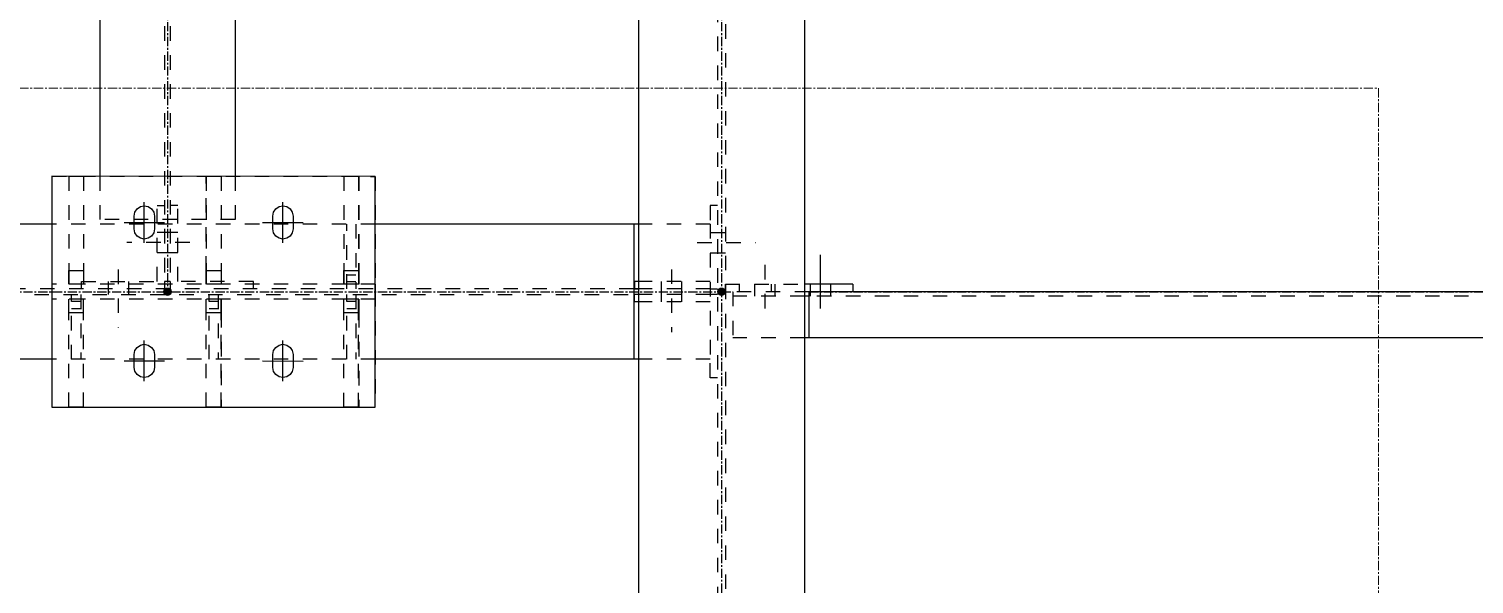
# Model space of a CAD drawing. Header units: inches. Extents: x 209270 to 234360, y -180214 to -150194.
# Drawn here: x 225135 to 227091, y -160035 to -159283 of the extents above; entities that cross this region are included whole.
import ezdxf

# ---------------------------------------------------------------- set-up
doc = ezdxf.new("R2010")
doc.units = ezdxf.units.IN
doc.header["$LTSCALE"] = 10
doc.header["$MEASUREMENT"] = 0
doc.linetypes.add('CENTER', pattern=[2, 1.25, -0.25, 0.25, -0.25])
doc.linetypes.add('DXK_LINE_DOT2', pattern=[3.9198, 1.9599, -1.9599])
for name, color, linetype in [('_STR_0', 2, 'Continuous'), ('_STR_1', 2, 'Continuous'), ('_STR_2', 2, 'Continuous'), ('_STR_4', 2, 'Continuous')]:
    doc.layers.add(name, color=color, linetype=linetype)
doc.layers.add('CEN', color=1, linetype='CENTER', lineweight=9)
doc.layers.add('DIM', color=42, linetype='Continuous', lineweight=13)

# ---------------------------------------------------------------- blocks, each defined once
blk = doc.blocks.new('A$C1f4f58bd')
at = {"layer": 'CEN'}
blk.add_lwpolyline([(1100, 2200), (5000, 2200), (5000, -2700), (1100, -2700)], close=True, dxfattribs=at)
blk = doc.blocks.new('Part-116860372-114970 - 114867')
at = {"layer": '_STR_4', "linetype": 'Continuous'}
blk.add_hatch(color=256, dxfattribs=at).paths.add_polyline_path([(226072.6, -159644.2, -1), (226072.6, -159634.2, -1)])
at = {"layer": '_STR_1', "linetype": 'DXK_LINE_DOT2'}
for p, q in [((225603.8, -159547.7), (225166.3, -159547.7)), ((226057.2, -159547.7), (225960.1, -159547.7)), ((226057.2, -159547.7), (226057.2, -159730.7)), ((225953.8, -159635.2), (222085.1, -159635.2)), ((222085.1, -159643.1), (225953.8, -159643.1)), ((226057.2, -159635.2), (225960.1, -159635.2)), ((226057.2, -159643.1), (225960.1, -159643.1)), ((225603.8, -159730.7), (225166.3, -159730.7)), ((226057.2, -159730.7), (225953.8, -159730.7))]:
    blk.add_line(p, q, dxfattribs=at)
at = {"layer": '_STR_2', "linetype": 'Continuous'}
for p, q in [((225166.3, -159547.7), (222078.8, -159547.7)), ((225960.1, -159547.7), (225603.8, -159547.7)), ((225953.8, -159547.7), (225953.8, -159730.7)), ((225960.1, -159635.2), (225953.8, -159635.2)), ((225960.1, -159643.1), (225953.8, -159643.1)), ((225166.3, -159730.7), (222078.8, -159730.7)), ((225960.1, -159730.7), (225603.8, -159730.7))]:
    blk.add_line(p, q, dxfattribs=at)
at = {"layer": '_STR_4', "linetype": 'CENTER'}
blk.add_line((221947.6, -159639.2), (226072.6, -159639.2), dxfattribs=at)
at = {"layer": '_STR_4', "linetype": 'Continuous'}
blk.add_circle((226072.6, -159639.2), 5, dxfattribs=at)
blk = doc.blocks.new('Part-116860372-115044 - 114867')
at = {"layer": '_STR_4', "linetype": 'Continuous'}
for points in [[(226072.6, -159644.2, -1), (226072.6, -159634.2, -1)], [(227447.6, -159644.2, -1), (227447.6, -159634.2, -1)]]:
    blk.add_hatch(color=256, dxfattribs=at).paths.add_polyline_path(points)
at = {"layer": '_STR_1', "linetype": 'DXK_LINE_DOT2'}
for p, q in [((226087.9, -159639.2), (226087.9, -159701.7)), ((226191.3, -159639.2), (226087.9, -159639.2)), ((227358.1, -159639.2), (227434, -159639.2)), ((227434, -159639.2), (227434, -159701.7)), ((226185.1, -159645.4), (226087.9, -159645.4)), ((227358.1, -159645.4), (226191.3, -159645.4)), ((227434, -159645.4), (227364.3, -159645.4)), ((226185.1, -159701.7), (226087.9, -159701.7)), ((227434, -159701.7), (227364.3, -159701.7))]:
    blk.add_line(p, q, dxfattribs=at)
at = {"layer": '_STR_2', "linetype": 'Continuous'}
for p, q in [((227358.1, -159639.2), (226191.3, -159639.2)), ((226191.3, -159701.7), (226191.3, -159639.2)), ((227358.1, -159639.2), (227358.1, -159701.7)), ((226191.3, -159645.4), (226185.1, -159645.4)), ((227364.3, -159645.4), (227358.1, -159645.4)), ((227364.3, -159701.7), (226185.1, -159701.7))]:
    blk.add_line(p, q, dxfattribs=at)
at = {"layer": '_STR_4', "linetype": 'CENTER'}
for p, q in [((226072.6, -159639.2), (226087.9, -159639.2)), ((226191.3, -159639.2), (227358.1, -159639.2)), ((227434, -159639.2), (227447.6, -159639.2))]:
    blk.add_line(p, q, dxfattribs=at)
at = {"layer": '_STR_4', "linetype": 'Continuous'}
for centre in [(226072.6, -159639.2), (227447.6, -159639.2)]:
    blk.add_circle(centre, 5, dxfattribs=at)
blk = doc.blocks.new('Part-116860372-114969 - 114867')
at = {"layer": '_STR_1', "linetype": 'DXK_LINE_DOT2'}
for p, q in [((226077.9, -154651.7), (226077.9, -160351.7)), ((226067.2, -155609.2), (226067.2, -160351.7))]:
    blk.add_line(p, q, dxfattribs=at)
at = {"layer": '_STR_2', "linetype": 'Continuous'}
for p, q in [((225960.1, -154645.4), (225960.1, -160357.9)), ((226185.1, -154645.4), (226185.1, -160357.9))]:
    blk.add_line(p, q, dxfattribs=at)
at = {"layer": '_STR_4', "linetype": 'CENTER'}
blk.add_line((226072.6, -154514.2), (226072.6, -160514.2), dxfattribs=at)
blk = doc.blocks.new('Part-116860372-114972 - 114867')
at = {"layer": '_STR_4', "linetype": 'Continuous'}
blk.add_hatch(color=256, dxfattribs=at).paths.add_polyline_path([(225322.6, -159644.2, -1), (225322.6, -159634.2, -1)])
at = {"layer": '_STR_1', "linetype": 'DXK_LINE_DOT2'}
for p, q in [((225318.6, -157124), (225318.6, -159625.2)), ((225326.5, -157124), (225326.5, -159625.2)), ((225231.1, -159482.9), (225231.1, -159541.4)), ((225414.1, -159482.9), (225414.1, -159541.4)), ((225414.1, -159541.4), (225231.1, -159541.4)), ((225326.5, -159625.2), (225318.6, -159625.2))]:
    blk.add_line(p, q, dxfattribs=at)
at = {"layer": '_STR_2', "linetype": 'Continuous'}
for p, q in [((225231.1, -158476.7), (225231.1, -159482.9)), ((225414.1, -158476.7), (225414.1, -159482.9))]:
    blk.add_line(p, q, dxfattribs=at)
at = {"layer": '_STR_4', "linetype": 'CENTER'}
blk.add_line((225322.6, -157014.2), (225322.6, -159639.2), dxfattribs=at)
at = {"layer": '_STR_4', "linetype": 'Continuous'}
blk.add_circle((225322.6, -159639.2), 5, dxfattribs=at)
blk = doc.blocks.new('Part-116860372-116450 - 114867')
at = {"layer": '_STR_1', "linetype": 'DXK_LINE_DOT2'}
for p, q in [((225565.2, -159635.2), (225565.2, -159547.7)), ((225577.7, -159547.7), (225577.7, -159635.2)), ((225565.2, -159616.5), (225577.7, -159616.5)), ((225577.7, -159625.7), (225565.2, -159625.7))]:
    blk.add_line(p, q, dxfattribs=at)
blk = doc.blocks.new('Part-116860372-116442 - 114867')
at = {"layer": '_STR_2', "linetype": 'Continuous'}
for p, q in [((225166.3, -159482.9), (225166.3, -159795.4)), ((225603.8, -159483), (225166.3, -159482.9)), ((225603.8, -159795.5), (225603.8, -159483)), ((225166.3, -159795.4), (225603.8, -159795.5))]:
    blk.add_line(p, q, dxfattribs=at)
blk = doc.blocks.new('Bolt-116860372-115772 - 114867')
at = {"layer": '_STR_1', "linetype": 'DXK_LINE_DOT2'}
for p, q in [((226131.7, -159661.7), (226131.7, -159589.2)), ((226117.9, -159639.2), (226117.9, -159629.2)), ((226117.9, -159645.4), (226117.9, -159639.2)), ((226145.4, -159639.2), (226145.4, -159629.2)), ((226145.4, -159645.4), (226145.4, -159639.2))]:
    blk.add_line(p, q, dxfattribs=at)
at = {"layer": '_STR_2', "linetype": 'Continuous'}
for p, q in [((226206.7, -159661.7), (226206.7, -159589.2)), ((226192.9, -159639.2), (226192.9, -159629.2)), ((226192.9, -159645.4), (226192.9, -159639.2)), ((226220.4, -159639.2), (226220.4, -159629.2)), ((226220.4, -159645.4), (226220.4, -159639.2))]:
    blk.add_line(p, q, dxfattribs=at)
blk = doc.blocks.new('Part-116860372-115512 - 114867')
at = {"layer": '_STR_1', "linetype": 'DXK_LINE_DOT2'}
for p, q in [((225336.5, -159522.7), (225326.5, -159522.7)), ((225336.5, -159625.2), (225336.5, -159522.7)), ((225326.5, -159625.2), (225326.5, -159635.2)), ((225439, -159625.2), (225336.5, -159625.2)), ((225439, -159635.2), (225439, -159625.2))]:
    blk.add_line(p, q, dxfattribs=at)
blk = doc.blocks.new('Part-116860372-115511 - 114867')
at = {"layer": '_STR_1', "linetype": 'DXK_LINE_DOT2'}
for p, q in [((225308.6, -159625.2), (225308.6, -159522.7)), ((225308.6, -159522.7), (225318.6, -159522.7)), ((225206.1, -159635.2), (225206.1, -159625.2)), ((225206.1, -159625.2), (225308.6, -159625.2)), ((225318.6, -159625.2), (225318.6, -159635.2))]:
    blk.add_line(p, q, dxfattribs=at)
blk = doc.blocks.new('Bolt-116860372-115513 - 114867')
at = {"layer": '_STR_1', "linetype": 'DXK_LINE_DOT2'}
for p, q in [((225318.6, -159559), (225308.6, -159559)), ((225326.5, -159559), (225318.6, -159559)), ((225336.5, -159559), (225326.5, -159559)), ((225352.8, -159572.7), (225267.8, -159572.7)), ((225318.6, -159586.5), (225308.6, -159586.5)), ((225326.5, -159586.5), (225318.6, -159586.5)), ((225336.5, -159586.5), (225326.5, -159586.5))]:
    blk.add_line(p, q, dxfattribs=at)
blk = doc.blocks.new('Part-116860372-115523 - 114867')
at = {"layer": '_STR_1', "linetype": 'DXK_LINE_DOT2'}
for p, q in [((225960.1, -159643.1), (225954.7, -159643.1)), ((226067.2, -159643.1), (226057.2, -159643.1)), ((226057.2, -159653.1), (225960.1, -159653.1)), ((226057.2, -159755.6), (226057.2, -159730.7)), ((226067.2, -159755.6), (226057.2, -159755.6))]:
    blk.add_line(p, q, dxfattribs=at)
at = {"layer": '_STR_2', "linetype": 'Continuous'}
for p, q in [((225954.7, -159653.1), (225954.7, -159643.1)), ((225960.1, -159653.1), (225954.7, -159653.1))]:
    blk.add_line(p, q, dxfattribs=at)
blk = doc.blocks.new('Part-116860372-115524 - 114867')
at = {"layer": '_STR_1', "linetype": 'DXK_LINE_DOT2'}
for p, q in [((226067.2, -159522.7), (226057.2, -159522.7)), ((226057.2, -159522.7), (226057.2, -159547.7)), ((225954.7, -159635.2), (225960.1, -159635.2)), ((226057.2, -159625.2), (225960.1, -159625.2)), ((226057.2, -159635.2), (226067.2, -159635.2))]:
    blk.add_line(p, q, dxfattribs=at)
at = {"layer": '_STR_2', "linetype": 'Continuous'}
for p, q in [((225954.7, -159625.2), (225954.7, -159635.2)), ((225960.1, -159625.2), (225954.7, -159625.2))]:
    blk.add_line(p, q, dxfattribs=at)
blk = doc.blocks.new('Bolt-116860372-115525 - 114867')
at = {"layer": '_STR_1', "linetype": 'DXK_LINE_DOT2'}
for p, q in [((226004.7, -159609), (226004.7, -159694)), ((225990.9, -159625.2), (225990.9, -159635.2)), ((225990.9, -159635.2), (225990.9, -159643.1)), ((225990.9, -159643.1), (225990.9, -159653.1)), ((226018.4, -159625.2), (226018.4, -159635.2)), ((226018.4, -159635.2), (226018.4, -159643.1)), ((226018.4, -159643.1), (226018.4, -159653.1))]:
    blk.add_line(p, q, dxfattribs=at)
blk = doc.blocks.new('Bolt-116860372-115529 - 114867')
at = {"layer": '_STR_1', "linetype": 'DXK_LINE_DOT2'}
for p, q in [((225256.1, -159609.2), (225256.1, -159688)), ((225242.4, -159625.2), (225242.4, -159635.2)), ((225242.4, -159635.2), (225242.4, -159643.1)), ((225269.9, -159625.2), (225269.9, -159635.2)), ((225269.9, -159635.2), (225269.9, -159643.1))]:
    blk.add_line(p, q, dxfattribs=at)
blk = doc.blocks.new('Bolt-116860372-115530 - 114867')
at = {"layer": '_STR_1', "linetype": 'DXK_LINE_DOT2'}
for p, q in [((226057.2, -159559), (226067.2, -159559)), ((226067.2, -159559), (226077.9, -159559)), ((226039.8, -159572.7), (226118.5, -159572.7)), ((226057.2, -159586.5), (226067.2, -159586.5)), ((226067.2, -159586.5), (226077.9, -159586.5))]:
    blk.add_line(p, q, dxfattribs=at)
blk = doc.blocks.new('Bolt-116860372-116449 - 114867')
at = {"layer": '_STR_2', "linetype": 'Continuous'}
for p, q in [((225281.6, -159527), (225286.1, -159524)), ((225286.1, -159524), (225291.3, -159522.9)), ((225291.3, -159572.9), (225291.3, -159517.9)), ((225291.3, -159522.9), (225291.3, -159522.9)), ((225291.3, -159522.9), (225296.6, -159524)), ((225296.6, -159524), (225301.1, -159527)), ((225469.1, -159527), (225473.6, -159524)), ((225473.6, -159524), (225478.8, -159522.9)), ((225478.8, -159572.9), (225478.8, -159517.9)), ((225478.8, -159522.9), (225478.8, -159522.9)), ((225478.8, -159522.9), (225484.1, -159524)), ((225484.1, -159524), (225488.6, -159527)), ((225263.8, -159545.4), (225318.8, -159545.4)), ((225277.6, -159536.7), (225278.6, -159531.4)), ((225277.6, -159554.2), (225277.6, -159536.7)), ((225278.6, -159531.4), (225281.6, -159527)), ((225301.1, -159527), (225304, -159531.4)), ((225304, -159531.4), (225305.1, -159536.7)), ((225305.1, -159536.7), (225305.1, -159554.2)), ((225451.3, -159545.4), (225506.3, -159545.5)), ((225465.1, -159536.7), (225466.1, -159531.4)), ((225465.1, -159554.2), (225465.1, -159536.7)), ((225466.1, -159531.4), (225469.1, -159527)), ((225488.6, -159527), (225491.5, -159531.4)), ((225491.5, -159531.4), (225492.6, -159536.7)), ((225492.6, -159536.7), (225492.6, -159554.2)), ((225278.6, -159559.4), (225277.6, -159554.2)), ((225281.6, -159563.9), (225278.6, -159559.4)), ((225286.1, -159566.9), (225281.6, -159563.9)), ((225301.1, -159563.9), (225296.6, -159566.9)), ((225304, -159559.4), (225301.1, -159563.9)), ((225305.1, -159554.2), (225304, -159559.4)), ((225466.1, -159559.5), (225465.1, -159554.2)), ((225469.1, -159563.9), (225466.1, -159559.5)), ((225473.6, -159566.9), (225469.1, -159563.9)), ((225488.6, -159563.9), (225484.1, -159566.9)), ((225491.5, -159559.5), (225488.6, -159563.9)), ((225492.6, -159554.2), (225491.5, -159559.5)), ((225291.3, -159567.9), (225286.1, -159566.9)), ((225296.6, -159566.9), (225291.3, -159567.9)), ((225291.3, -159567.9), (225291.3, -159567.9)), ((225478.8, -159567.9), (225473.6, -159566.9)), ((225484.1, -159566.9), (225478.8, -159567.9)), ((225478.8, -159567.9), (225478.8, -159567.9)), ((225277.6, -159724.2), (225278.6, -159718.9)), ((225278.6, -159718.9), (225281.6, -159714.5)), ((225281.6, -159714.5), (225286.1, -159711.5)), ((225286.1, -159711.5), (225291.3, -159710.4)), ((225291.3, -159760.4), (225291.3, -159705.4)), ((225291.3, -159710.4), (225291.3, -159710.4)), ((225291.3, -159710.4), (225296.6, -159711.5)), ((225296.6, -159711.5), (225301, -159714.5)), ((225301, -159714.5), (225304, -159718.9)), ((225304, -159718.9), (225305.1, -159724.2)), ((225465.1, -159724.2), (225466.1, -159718.9)), ((225466.1, -159718.9), (225469.1, -159714.5)), ((225469.1, -159714.5), (225473.6, -159711.5)), ((225473.6, -159711.5), (225478.8, -159710.4)), ((225478.8, -159760.4), (225478.8, -159705.4)), ((225478.8, -159710.4), (225478.8, -159710.4)), ((225478.8, -159710.4), (225484.1, -159711.5)), ((225484.1, -159711.5), (225488.5, -159714.5)), ((225488.5, -159714.5), (225491.5, -159718.9)), ((225491.5, -159718.9), (225492.6, -159724.2)), ((225263.8, -159732.9), (225318.8, -159732.9)), ((225277.6, -159741.7), (225277.6, -159724.2)), ((225278.6, -159746.9), (225277.6, -159741.7)), ((225305.1, -159741.7), (225304, -159746.9)), ((225305.1, -159724.2), (225305.1, -159741.7)), ((225451.3, -159732.9), (225506.3, -159733)), ((225465.1, -159741.7), (225465.1, -159724.2)), ((225466.1, -159747), (225465.1, -159741.7)), ((225492.6, -159741.7), (225491.5, -159747)), ((225492.6, -159724.2), (225492.6, -159741.7)), ((225281.6, -159751.4), (225278.6, -159746.9)), ((225286.1, -159754.4), (225281.6, -159751.4)), ((225291.3, -159755.4), (225286.1, -159754.4)), ((225296.6, -159754.4), (225291.3, -159755.4)), ((225291.3, -159755.4), (225291.3, -159755.4)), ((225301, -159751.4), (225296.6, -159754.4)), ((225304, -159746.9), (225301, -159751.4)), ((225469.1, -159751.4), (225466.1, -159747)), ((225473.6, -159754.4), (225469.1, -159751.4)), ((225478.8, -159755.4), (225473.6, -159754.4)), ((225484.1, -159754.4), (225478.8, -159755.4)), ((225478.8, -159755.4), (225478.8, -159755.4)), ((225488.5, -159751.4), (225484.1, -159754.4)), ((225491.5, -159747), (225488.5, -159751.4))]:
    blk.add_line(p, q, dxfattribs=at)
blk = doc.blocks.new('Part-116860372-116447 - 114867')
at = {"layer": '_STR_1', "linetype": 'DXK_LINE_DOT2'}
for p, q in [((225209, -159649.2), (225188.9, -159649.2)), ((225188.9, -159668), (225188.9, -159649.2)), ((225189, -159668), (225189, -159649.2)), ((225208.9, -159668), (225208.9, -159649.2)), ((225208.9, -159649.2), (225209, -159649.2)), ((225209, -159668), (225209, -159649.2)), ((225209, -159668), (225188.9, -159668)), ((225188.9, -159795.4), (225188.9, -159668)), ((225189, -159795.4), (225189, -159668)), ((225208.9, -159795.5), (225208.9, -159668)), ((225209, -159795.4), (225209, -159668)), ((225208.9, -159795.5), (225209, -159795.5))]:
    blk.add_line(p, q, dxfattribs=at)
at = {"layer": '_STR_2', "linetype": 'Continuous'}
for p, q in [((225188.9, -159795.5), (225188.9, -159795.4)), ((225209, -159795.5), (225188.9, -159795.5)), ((225189, -159795.5), (225189, -159795.4)), ((225209, -159795.5), (225209, -159795.4))]:
    blk.add_line(p, q, dxfattribs=at)
blk = doc.blocks.new('Part-116860372-116441 - 114867')
at = {"layer": '_STR_1', "linetype": 'DXK_LINE_DOT2'}
for p, q in [((225561.4, -159483), (225561.4, -159610.4)), ((225561.5, -159482.9), (225581.4, -159482.9)), ((225561.5, -159483), (225561.5, -159610.4)), ((225581.4, -159482.9), (225581.4, -159610.4)), ((225581.5, -159483), (225581.5, -159610.4)), ((225561.4, -159610.4), (225561.4, -159629.2)), ((225561.4, -159610.4), (225581.5, -159610.4)), ((225561.5, -159629.2), (225561.5, -159610.4)), ((225581.4, -159610.4), (225581.4, -159629.2)), ((225581.5, -159610.4), (225581.5, -159629.2)), ((225561.4, -159629.2), (225561.5, -159629.2)), ((225581.5, -159629.2), (225561.4, -159629.2))]:
    blk.add_line(p, q, dxfattribs=at)
at = {"layer": '_STR_2', "linetype": 'Continuous'}
for p, q in [((225561.5, -159482.9), (225561.4, -159482.9)), ((225561.4, -159482.9), (225561.4, -159483)), ((225561.4, -159482.9), (225561.5, -159482.9)), ((225561.5, -159482.9), (225561.5, -159483)), ((225561.5, -159482.9), (225581.5, -159482.9)), ((225581.5, -159482.9), (225581.5, -159483))]:
    blk.add_line(p, q, dxfattribs=at)
blk = doc.blocks.new('Part-116860372-115769 - 114867')
at = {"layer": '_STR_1', "linetype": 'DXK_LINE_DOT2'}
for p, q in [((226077.9, -159639.2), (226077.9, -159629.2)), ((226077.9, -159629.2), (226185.1, -159629.2)), ((226096.7, -159639.2), (226096.7, -159629.2)), ((226140.4, -159639.2), (226140.4, -159629.2))]:
    blk.add_line(p, q, dxfattribs=at)
at = {"layer": '_STR_2', "linetype": 'Continuous'}
for p, q in [((226250.4, -159629.2), (226185.1, -159629.2)), ((226191.3, -159639.2), (226185.1, -159639.2)), ((226250.4, -159629.2), (226250.4, -159639.2))]:
    blk.add_line(p, q, dxfattribs=at)
blk = doc.blocks.new('Part-116860372-116448 - 114867')
at = {"layer": '_STR_1', "linetype": 'DXK_LINE_DOT2'}
for p, q in [((225395.1, -159649.2), (225375.1, -159649.2)), ((225375.2, -159667.9), (225375.1, -159649.2)), ((225375.1, -159667.9), (225375.1, -159649.2)), ((225395.1, -159649.2), (225395.2, -159667.9)), ((225395.1, -159667.9), (225395.1, -159649.2)), ((225395.1, -159649.2), (225395.1, -159649.2)), ((225395.2, -159667.9), (225375.1, -159667.9)), ((225375.1, -159795.4), (225375.1, -159667.9)), ((225375.2, -159795.4), (225375.2, -159667.9)), ((225395.1, -159795.4), (225395.1, -159667.9)), ((225395.2, -159667.9), (225395.2, -159795.4)), ((225395.2, -159795.4), (225375.1, -159795.4)), ((225395.1, -159795.4), (225395.2, -159795.4))]:
    blk.add_line(p, q, dxfattribs=at)
blk = doc.blocks.new('Part-116860372-116452 - 114867')
at = {"layer": '_STR_1', "linetype": 'DXK_LINE_DOT2'}
for p, q in [((225378.9, -159730.7), (225378.9, -159643.1)), ((225391.4, -159643.1), (225391.4, -159730.7)), ((225391.4, -159652.6), (225378.9, -159652.6)), ((225378.9, -159661.9), (225391.4, -159661.9))]:
    blk.add_line(p, q, dxfattribs=at)
blk = doc.blocks.new('Part-116860372-116440 - 114867')
at = {"layer": '_STR_1', "linetype": 'DXK_LINE_DOT2'}
for p, q in [((225166.4, -159649.2), (225166.4, -159629.2)), ((225166.4, -159649.2), (225166.4, -159629.2)), ((225166.4, -159629.2), (225166.4, -159629.2)), ((225603.8, -159629.2), (225166.4, -159629.2)), ((225603.9, -159649.2), (225603.9, -159629.2)), ((225166.4, -159649.2), (225166.4, -159649.2)), ((225603.8, -159649.2), (225166.4, -159649.2))]:
    blk.add_line(p, q, dxfattribs=at)
at = {"layer": '_STR_2', "linetype": 'Continuous'}
for p, q in [((225603.8, -159629.2), (225603.9, -159629.2)), ((225603.9, -159629.2), (225603.9, -159649.2)), ((225603.9, -159649.2), (225603.8, -159649.2))]:
    blk.add_line(p, q, dxfattribs=at)
blk = doc.blocks.new('Part-116860372-116444 - 114867')
at = {"layer": '_STR_1', "linetype": 'DXK_LINE_DOT2'}
for p, q in [((225375.1, -159482.9), (225375.2, -159482.9)), ((225375.1, -159482.9), (225375.1, -159610.5)), ((225375.1, -159482.9), (225395.2, -159482.9)), ((225375.2, -159610.5), (225375.2, -159482.9)), ((225395.1, -159482.9), (225395.1, -159610.5)), ((225395.2, -159482.9), (225395.2, -159610.5)), ((225375.1, -159629.2), (225375.2, -159610.5)), ((225375.1, -159610.5), (225375.1, -159629.2)), ((225375.1, -159610.5), (225395.2, -159610.5)), ((225395.2, -159610.5), (225395.1, -159629.2)), ((225395.1, -159610.5), (225395.1, -159629.2)), ((225375.1, -159629.2), (225375.1, -159629.2)), ((225395.1, -159629.2), (225375.1, -159629.2))]:
    blk.add_line(p, q, dxfattribs=at)
blk = doc.blocks.new('Part-116860372-116443 - 114867')
at = {"layer": '_STR_1', "linetype": 'DXK_LINE_DOT2'}
for p, q in [((225188.9, -159482.9), (225188.9, -159610.4)), ((225189, -159482.9), (225189, -159610.4)), ((225189, -159482.9), (225208.9, -159482.9)), ((225208.9, -159482.9), (225208.9, -159610.4)), ((225209, -159482.9), (225209, -159610.4)), ((225188.9, -159610.4), (225188.9, -159629.2)), ((225188.9, -159610.4), (225209, -159610.4)), ((225189, -159629.2), (225189, -159610.4)), ((225208.9, -159610.4), (225208.9, -159629.2)), ((225209, -159610.4), (225209, -159629.2)), ((225188.9, -159629.2), (225189, -159629.2)), ((225209, -159629.2), (225188.9, -159629.2))]:
    blk.add_line(p, q, dxfattribs=at)
at = {"layer": '_STR_2', "linetype": 'Continuous'}
for p, q in [((225189, -159482.9), (225188.9, -159482.9)), ((225188.9, -159482.9), (225188.9, -159482.9)), ((225188.9, -159482.9), (225189, -159482.9)), ((225189, -159482.9), (225189, -159482.9)), ((225189, -159482.9), (225209, -159482.9)), ((225209, -159482.9), (225209, -159482.9))]:
    blk.add_line(p, q, dxfattribs=at)
blk = doc.blocks.new('Part-116860372-116445 - 114867')
at = {"layer": '_STR_1', "linetype": 'DXK_LINE_DOT2'}
for p, q in [((225166.3, -159482.9), (225166.3, -159795.4)), ((225166.3, -159482.9), (225603.8, -159483)), ((225603.8, -159483), (225603.8, -159795.5)), ((225166.3, -159795.4), (225603.8, -159795.5))]:
    blk.add_line(p, q, dxfattribs=at)
blk = doc.blocks.new('Part-116860372-116446 - 114867')
at = {"layer": '_STR_1', "linetype": 'DXK_LINE_DOT2'}
for p, q in [((225581.5, -159649.2), (225561.4, -159649.2)), ((225561.4, -159668), (225561.4, -159649.2)), ((225561.5, -159668), (225561.5, -159649.2)), ((225581.4, -159668), (225581.4, -159649.2)), ((225581.4, -159649.2), (225581.5, -159649.2)), ((225581.5, -159649.2), (225581.5, -159668)), ((225581.5, -159668), (225561.4, -159668)), ((225561.4, -159795.5), (225561.4, -159668)), ((225561.5, -159795.5), (225561.5, -159668)), ((225581.4, -159795.5), (225581.4, -159668)), ((225581.5, -159668), (225581.5, -159795.5)), ((225581.4, -159795.5), (225581.5, -159795.5))]:
    blk.add_line(p, q, dxfattribs=at)
at = {"layer": '_STR_2', "linetype": 'Continuous'}
blk.add_line((225581.5, -159795.5), (225561.4, -159795.5), dxfattribs=at)
blk = doc.blocks.new('Part-116860372-116451 - 114867')
at = {"layer": '_STR_1', "linetype": 'DXK_LINE_DOT2'}
for p, q in [((225565.2, -159730.7), (225565.2, -159643.1)), ((225577.7, -159643.1), (225577.7, -159730.7)), ((225577.7, -159652.6), (225565.2, -159652.6)), ((225565.2, -159661.9), (225577.7, -159661.9))]:
    blk.add_line(p, q, dxfattribs=at)
blk = doc.blocks.new('Part-116860372-116453 - 114867')
at = {"layer": '_STR_1', "linetype": 'DXK_LINE_DOT2'}
for p, q in [((225192.7, -159730.7), (225192.7, -159643.1)), ((225205.2, -159643.1), (225205.2, -159730.7)), ((225205.2, -159652.6), (225192.7, -159652.6)), ((225192.7, -159661.9), (225205.2, -159661.9))]:
    blk.add_line(p, q, dxfattribs=at)

msp = doc.modelspace()

# ---------------------------------------------------------------- block references
at = {"layer": '_STR_0', "zscale": 0.8}
for name in ['Part-116860372-114969 - 114867', 'Part-116860372-114972 - 114867', 'Part-116860372-116442 - 114867', 'Part-116860372-116445 - 114867', 'Part-116860372-116443 - 114867', 'Part-116860372-116444 - 114867', 'Part-116860372-116441 - 114867', 'Part-116860372-115511 - 114867', 'Bolt-116860372-116449 - 114867', 'Part-116860372-115512 - 114867', 'Part-116860372-115524 - 114867', 'Part-116860372-114970 - 114867', 'Bolt-116860372-115513 - 114867', 'Part-116860372-116450 - 114867', 'Bolt-116860372-115530 - 114867', 'Bolt-116860372-115772 - 114867', 'Bolt-116860372-115529 - 114867', 'Bolt-116860372-115525 - 114867', 'Part-116860372-116440 - 114867', 'Part-116860372-116453 - 114867', 'Part-116860372-116452 - 114867', 'Part-116860372-116451 - 114867', 'Part-116860372-115523 - 114867', 'Part-116860372-115044 - 114867', 'Part-116860372-115769 - 114867', 'Part-116860372-116447 - 114867', 'Part-116860372-116448 - 114867', 'Part-116860372-116446 - 114867']:
    msp.add_blockref(name, (0, 0), dxfattribs=at)
at = {"layer": 'DIM'}
msp.add_blockref('A$C1f4f58bd', (221961.9, -161563.7, -450449365.8), dxfattribs=at)

doc.saveas('drawing.dxf')
